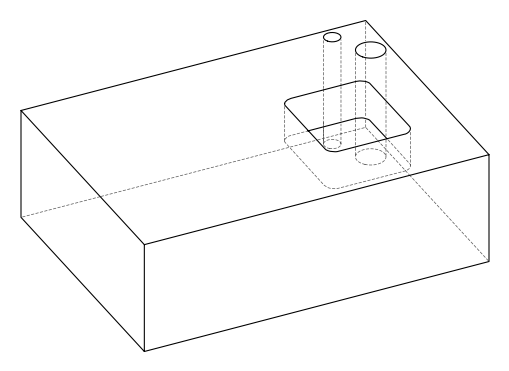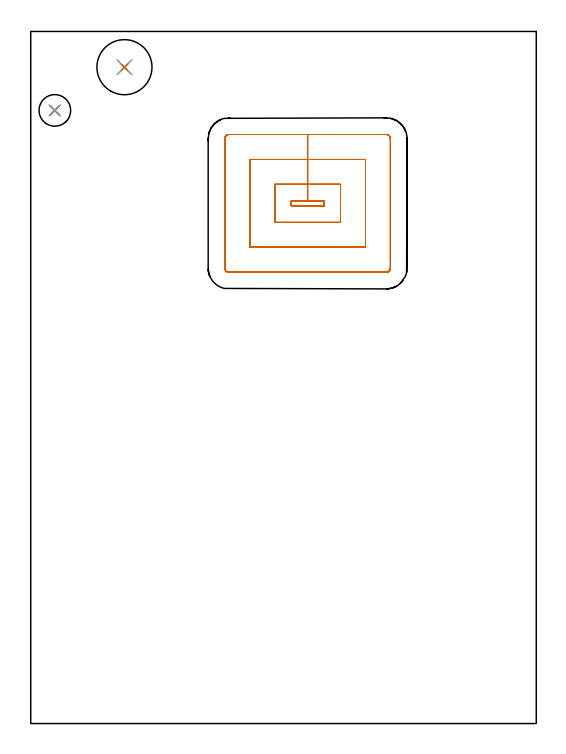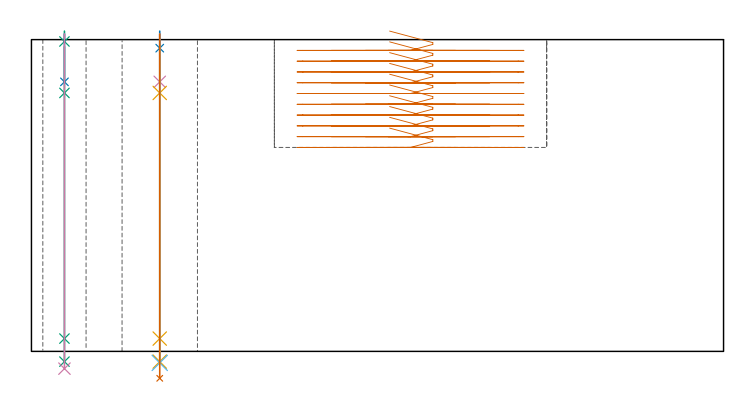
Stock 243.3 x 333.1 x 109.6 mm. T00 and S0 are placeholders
(PLAN: 10 operations, 8 tool changes, 16.9 min)
(1 MILL_RECTANGULAR_POCKET | POCKET_RECTANGULAR_STRAIGHT | NXT0201_012 | Follow Part, ap 4, ae 75% | 14.16 min | 295300 mm3)
(2 SPOT_DRILL | STEP1HOLE | NXT0321_9005460120000 | 0.05 min | 175 mm3)
(3 SPOT_DRILL_1 | STEP1HOLE_1 | NXT0321_9005460120000 | 0.03 min | 8 mm3)
(4 DRILL_BLIND_HOLE_INTO_CENTER | STEP1HOLE | UGT0301_494 | 0.07 min | 834 mm3)
(5 GUN_DRILL_THROUGH_HOLE | STEP1HOLE | UGT0307_006 | 0.55 min | 6142 mm3)
(6 DRILL_TO_ENLARGE_THROUGH_HOLE | STEP1HOLE | NXT0301_104 | 0.46 min | 9668 mm3)
(7 DRILL_TO_ENLARGE_THROUGH_HOLE_1 | STEP1HOLE | UGT0301_388 | 0.49 min | 43563 mm3)
(8 DRILL_BLIND_HOLE_INTO_CENTER_1 | STEP1HOLE_1 | UGT0301_494 | 0.07 min | 998 mm3)
(9 GUN_DRILL_THROUGH_HOLE_1 | STEP1HOLE_1 | UGT0307_006 | 0.54 min | 6127 mm3)
(10 DRILL_TO_ENLARGE_THROUGH_HOLE_2 | STEP1HOLE_1 | UGT0301_282 | 0.47 min | 12743 mm3)
(TOOL NXT0201_012 | ENDMILL 16mm [2P460-1600-NA 1630] | D16 FL38 Z6)
(TOOL NXT0321_9005460120000 | NC Spot Drill, 142deg, 12mm, Carbide, Uncoated | D12 PA142 FL30 Z2)
(TOOL UGT0301_494 | Carbide Drill 9.9 mm | D9.9 PA118 FL87 Z2)
(TOOL UGT0307_006 | Gun Drill 9 mm | D9 PA130 FL24 Z1)
(TOOL NXT0301_104 | Carbide Drill 14mm [860.1-1400-112A1-MM 2214] | D14 PA140 FL123 Z2)
(TOOL UGT0301_388 | Twist Drill 26.5 mm | D26.5 PA118 FL165 Z2)
(TOOL UGT0301_282 | Twist Drill 15.2 mm | D15.2 PA118 FL120 Z2)
(OP 1 MILL_RECTANGULAR_POCKET)
G17 G21 G94 G90
T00 M6
G54
G17 G0 G90 X125.909 Y249.2 S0 M3
G43 Z119.6 H1
Z112.6
G94 G1 X141.1 Z108.53 F250.
Y251.5 Z107.913
X133.25 Z105.81
X125.4 F500.
Y249.2
X141.1
Y251.5
X133.25
Y259.5
X117.4
Y241.2
X149.1
Y259.5
X133.25
Y271.5
X105.4
Y229.2
X161.1
Y271.5
X133.25
Y283.5
X95.4
G3 X93.4 Y281.5 R2.
G1 Y219.2
G3 X95.4 Y217.2 R2.
G1 X171.1
G3 X173.1 Y219.2 R2.
G1 Y281.5
G3 X171.1 Y283.5 R2.
G1 X133.25
X132.25
G0 X125.909 Y249.2 Z108.81
G1 X141.1 Z104.74 F250.
Y251.5 Z104.123
X133.25 Z102.02
X125.4 F500.
Y249.2
X141.1
Y251.5
X133.25
Y259.5
X117.4
Y241.2
X149.1
Y259.5
X133.25
Y271.5
X105.4
Y229.2
X161.1
Y271.5
X133.25
Y283.5
X95.4
G3 X93.4 Y281.5 R2.
G1 Y219.2
G3 X95.4 Y217.2 R2.
G1 X171.1
G3 X173.1 Y219.2 R2.
G1 Y281.5
G3 X171.1 Y283.5 R2.
G1 X133.25
X132.25
G0 X125.909 Y249.2 Z105.02
G1 X141.1 Z100.95 F250.
Y251.5 Z100.333
X133.25 Z98.23
X125.4 F500.
Y249.2
X141.1
Y251.5
X133.25
Y259.5
X117.4
Y241.2
X149.1
Y259.5
X133.25
Y271.5
X105.4
Y229.2
X161.1
Y271.5
X133.25
Y283.5
X95.4
G3 X93.4 Y281.5 R2.
G1 Y219.2
G3 X95.4 Y217.2 R2.
G1 X171.1
G3 X173.1 Y219.2 R2.
G1 Y281.5
G3 X171.1 Y283.5 R2.
G1 X133.25
X132.25
G0 X125.909 Y249.2 Z101.23
G1 X141.1 Z97.16 F250.
Y251.5 Z96.543
X133.25 Z94.44
X125.4 F500.
Y249.2
X141.1
Y251.5
X133.25
Y259.5
X117.4
Y241.2
X149.1
Y259.5
X133.25
Y271.5
X105.4
Y229.2
X161.1
Y271.5
X133.25
Y283.5
X95.4
G3 X93.4 Y281.5 R2.
G1 Y219.2
G3 X95.4 Y217.2 R2.
G1 X171.1
G3 X173.1 Y219.2 R2.
G1 Y281.5
G3 X171.1 Y283.5 R2.
G1 X133.25
X132.25
G0 X125.909 Y249.2 Z97.44
G1 X141.1 Z93.37 F250.
Y251.5 Z92.753
X133.25 Z90.65
X125.4 F500.
Y249.2
X141.1
Y251.5
X133.25
Y259.5
X117.4
Y241.2
X149.1
Y259.5
X133.25
Y271.5
X105.4
Y229.2
X161.1
Y271.5
X133.25
Y283.5
X95.4
G3 X93.4 Y281.5 R2.
G1 Y219.2
G3 X95.4 Y217.2 R2.
G1 X171.1
G3 X173.1 Y219.2 R2.
G1 Y281.5
G3 X171.1 Y283.5 R2.
G1 X133.25
X132.25
G0 X125.909 Y249.2 Z93.65
G1 X141.1 Z89.58 F250.
Y251.5 Z88.963
X133.25 Z86.86
X125.4 F500.
Y249.2
X141.1
Y251.5
X133.25
Y259.5
X117.4
Y241.2
X149.1
Y259.5
X133.25
Y271.5
X105.4
Y229.2
X161.1
Y271.5
X133.25
Y283.5
X95.4
G3 X93.4 Y281.5 R2.
G1 Y219.2
G3 X95.4 Y217.2 R2.
G1 X171.1
G3 X173.1 Y219.2 R2.
G1 Y281.5
G3 X171.1 Y283.5 R2.
G1 X133.25
X132.25
G0 X125.909 Y249.2 Z89.86
G1 X141.1 Z85.79 F250.
Y251.5 Z85.173
X133.25 Z83.07
X125.4 F500.
Y249.2
X141.1
Y251.5
X133.25
Y259.5
X117.4
Y241.2
X149.1
Y259.5
X133.25
Y271.5
X105.4
Y229.2
X161.1
Y271.5
X133.25
Y283.5
X95.4
G3 X93.4 Y281.5 R2.
G1 Y219.2
G3 X95.4 Y217.2 R2.
G1 X171.1
G3 X173.1 Y219.2 R2.
G1 Y281.5
G3 X171.1 Y283.5 R2.
G1 X133.25
X132.25
G0 X125.909 Y249.2 Z86.07
G1 X141.1 Z82. F250.
Y251.5 Z81.383
X133.25 Z79.28
X125.4 F500.
Y249.2
X141.1
Y251.5
X133.25
Y259.5
X117.4
Y241.2
X149.1
Y259.5
X133.25
Y271.5
X105.4
Y229.2
X161.1
Y271.5
X133.25
Y283.5
X95.4
G3 X93.4 Y281.5 R2.
G1 Y219.2
G3 X95.4 Y217.2 R2.
G1 X171.1
G3 X173.1 Y219.2 R2.
G1 Y281.5
G3 X171.1 Y283.5 R2.
G1 X133.25
X132.25
G0 X125.909 Y249.2 Z82.28
G1 X141.1 Z78.21 F250.
Y251.5 Z77.593
X133.25 Z75.49
X125.4 F500.
Y249.2
X141.1
Y251.5
X133.25
Y259.5
X117.4
Y241.2
X149.1
Y259.5
X133.25
Y271.5
X105.4
Y229.2
X161.1
Y271.5
X133.25
Y283.5
X95.4
G3 X93.4 Y281.5 R2.
G1 Y219.2
G3 X95.4 Y217.2 R2.
G1 X171.1
G3 X173.1 Y219.2 R2.
G1 Y281.5
G3 X171.1 Y283.5 R2.
G1 X133.25
X132.25
G0 X125.909 Y249.2 Z78.49
G1 X141.1 Z74.42 F250.
Y251.5 Z73.803
X133.25 Z71.7
X125.4 F500.
Y249.2
X141.1
Y251.5
X133.25
Y259.5
X117.4
Y241.2
X149.1
Y259.5
X133.25
Y271.5
X105.4
Y229.2
X161.1
Y271.5
X133.25
Y283.5
X95.4
G3 X93.4 Y281.5 R2.
G1 Y219.2
G3 X95.4 Y217.2 R2.
G1 X171.1
G3 X173.1 Y219.2 R2.
G1 Y281.5
G3 X171.1 Y283.5 R2.
G1 X133.25
X132.25
G0 Z119.6
M5
M2
(OP 2 SPOT_DRILL)
G17 G21 G94 G90
T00 M6
G54
G17 G0 G90 X45.1 Y315.9 S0 M3
G43 Z119.6 H0
G94 G81 G98 Z106.6 F250. R112.6
G80
M5
M2
(OP 3 SPOT_DRILL_1)
G17 G21 G94 G90
T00 M6
G54
G17 G0 G90 X11.6 Y295.1 S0 M3
G43 Z119.6 H0
G94 G81 G98 Z108.946 F250. R112.6
G80
M5
M2
(OP 4 DRILL_BLIND_HOLE_INTO_CENTER)
G17 G21 G94 G90
T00 M6
G54
G17 G0 G90 X45.1 Y315.9 S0 M3
G43 Z119.6 H0
G94 G81 G98 Z94.75 F250. R111.6
G80
M5
M2
(OP 5 GUN_DRILL_THROUGH_HOLE)
G17 G21 G94 G90
T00 M6
G54
G17 G0 G90 X45.1 Y315.9 M8
G43 Z119.6 H0
Z107.651
S716 M3
G94 G1 Z90.855 F125. M26
G4 X.084
Z4.5 F250.
G4 X.084
Z-3.598 F125.
G4 X.084
M5
M9
G0 Z107.651
Z119.6
M2
(OP 6 DRILL_TO_ENLARGE_THROUGH_HOLE)
G17 G21 G94 G90
T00 M6
G54
G17 G0 G90 X45.1 Y315.9 S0 M3
G43 Z119.6 H1
G94 G73 G98 Z-4.048 F250. Q12.628 R111.6
G80
M5
M2
(OP 7 DRILL_TO_ENLARGE_THROUGH_HOLE_1)
G17 G21 G94 G90
T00 M6
G54
G17 G0 G90 X45.1 Y315.9 S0 M3
G43 Z119.6 H0
G94 G73 G98 Z-9.461 F250. Q23.812 R111.6
G80
M5
M2
(OP 8 DRILL_BLIND_HOLE_INTO_CENTER_1)
G17 G21 G94 G90
T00 M6
G54
G17 G0 G90 X11.6 Y295.1 S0 M3
G43 Z119.6 H0
G94 G81 G98 Z94.75 F250. R111.6
G80
M5
M2
(OP 9 GUN_DRILL_THROUGH_HOLE_1)
G17 G21 G94 G90
T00 M6
G54
G17 G0 G90 X11.6 Y295.1 M8
G43 Z119.6 H0
Z107.144
S716 M3
G94 G1 Z90.855 F125. M26
G4 X.084
Z4.5 F250.
G4 X.084
Z-3.598 F125.
G4 X.084
M5
M9
G0 Z107.144
Z119.6
M2
(OP 10 DRILL_TO_ENLARGE_THROUGH_HOLE_2)
G17 G21 G94 G90
T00 M6
G54
G17 G0 G90 X11.6 Y295.1 S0 M3
G43 Z119.6 H0
G94 G73 G98 Z-6.067 F250. Q14.458 R111.6
G80
M5
M2
